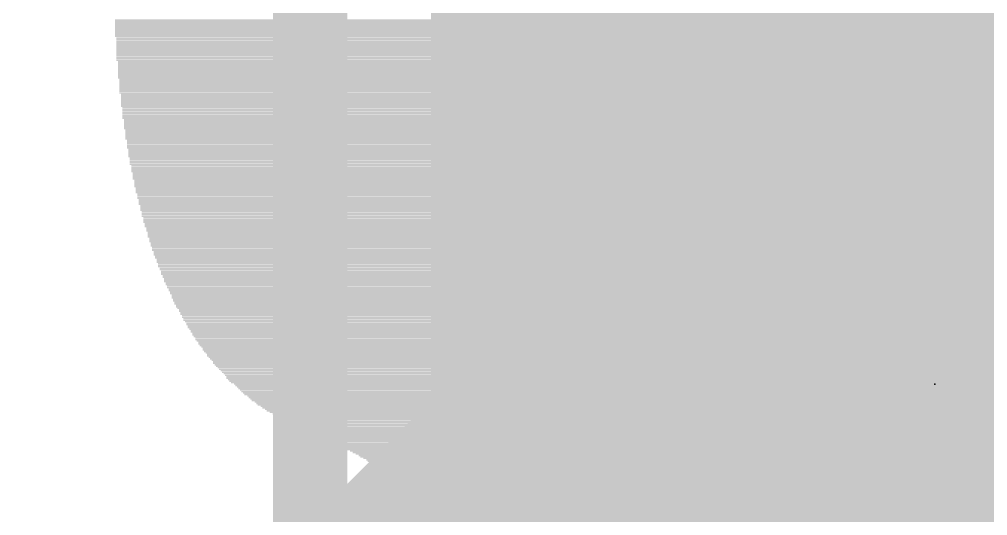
# Model space of a CAD drawing. Extents: x -0.1 to 38.1, y -0.1 to 36.4.
# Drawn here: x 6.056 to 7.71, y 26.318 to 27.166 of the extents above; entities that cross this region are included whole.
import ezdxf

# ---------------------------------------------------------------- set-up
doc = ezdxf.new("R2010")
doc.units = 0
for name, color, linetype in [('16', 132, 'CONTINUOUS'), ('21', 40, 'CONTINUOUS'), ('22', 6, 'CONTINUOUS'), ('23', 53, 'CONTINUOUS'), ('52', 253, 'CONTINUOUS')]:
    doc.layers.add(name, color=color, linetype=linetype)

# ---------------------------------------------------------------- blocks, each defined once
blk = doc.blocks.new('RECT')
blk.add_solid([(-0.5, -0.5), (0.5, -0.5), (-0.5, 0.5), (0.5, 0.5)])

msp = doc.modelspace()

# ---------------------------------------------------------------- linework, layer by layer
at = {"layer": '16', "const_width": 0.254}
for points in [[(6.35, 25.927), (7.267, 26.844)], [(7.267, 26.844), (7.267, 25.626)]]:
    msp.add_lwpolyline(points, dxfattribs=at)
at = {"layer": '16', "const_width": 0.127}
for points in [[(7.3305, 26.844, 1), (7.2035, 26.844)], [(7.3119, 26.7991, 1), (7.2221, 26.8889)]]:
    msp.add_lwpolyline(points, format="xyb", dxfattribs=at)
at = {"layer": '21', "const_width": 0.1524}
msp.add_lwpolyline([(4.27, 26.9, 1), (4.27, 30.4, 1), (4.27, 26.9)], format="xyb", dxfattribs=at)
at = {"layer": '22', "const_width": 0.127}
msp.add_lwpolyline([(6.5525, 28.114), (6.5525, 25.574)], dxfattribs=at)
at = {"layer": '23'}
msp.add_point((7.62, 26.543), dxfattribs=at)
at = {"layer": '52', "const_width": 0.127}
for points in [[(7.144, 27.744), (7.144, 25.944)], [(7.644, 27.744), (7.644, 25.944)]]:
    msp.add_lwpolyline(points, dxfattribs=at)

# ---------------------------------------------------------------- block references
at = {"layer": '16', "xscale": 1.016, "yscale": 2.2}
msp.add_blockref('RECT', (7.267, 26.844), dxfattribs=at)
at = {"layer": '21'}
for p, xscale, yscale in [((6.6166, 27.1652), 0.795, 0.0024), ((6.6191, 27.1627), 0.8, 0.0026), ((7.7393, 27.1652), 0.7798, 0.0024), ((7.7393, 27.1627), 0.7798, 0.0026), ((6.6217, 27.1601), 0.8052, 0.0024), ((6.6242, 27.1576), 0.8102, 0.0026), ((6.6268, 27.155), 0.8154, 0.0024), ((6.6293, 27.1525), 0.8204, 0.0024), ((6.6318, 27.15), 0.8254, 0.0026), ((6.6331, 27.1474), 0.828, 0.0024), ((7.7368, 27.15), 0.7848, 0.0026), ((7.7368, 27.1474), 0.7848, 0.0024), ((7.738, 27.1576), 0.7822, 0.0026), ((7.738, 27.155), 0.7822, 0.0024), ((7.738, 27.1525), 0.7822, 0.0024), ((7.7393, 27.1601), 0.7798, 0.0024), ((6.6357, 27.1449), 0.8332, 0.0026), ((6.6382, 27.1423), 0.8382, 0.0024), ((6.6395, 27.1398), 0.8408, 0.0024), ((6.642, 27.1373), 0.8458, 0.0026), ((6.6458, 27.1347), 0.8482, 0.0024), ((6.6471, 27.1322), 0.8508, 0.0026), ((6.6497, 27.1296), 0.856, 0.0024), ((7.7342, 27.1322), 0.7898, 0.0026), ((7.7342, 27.1296), 0.7898, 0.0024), ((7.7355, 27.1423), 0.7874, 0.0024), ((7.7355, 27.1398), 0.7874, 0.0024), ((7.7355, 27.1373), 0.7874, 0.0026), ((7.7355, 27.1347), 0.7874, 0.0024), ((7.7368, 27.1449), 0.7848, 0.0026), ((6.6522, 27.1271), 0.861, 0.0024), ((6.6535, 27.1246), 0.8636, 0.0026), ((6.656, 27.122), 0.8686, 0.0024), ((6.6573, 27.1195), 0.8712, 0.0026), ((6.6598, 27.1169), 0.8762, 0.0024), ((6.6624, 27.1144), 0.8814, 0.0024), ((7.7317, 27.1144), 0.795, 0.0024), ((7.7329, 27.1246), 0.7924, 0.0026), ((7.7329, 27.122), 0.7924, 0.0024), ((7.7329, 27.1195), 0.7924, 0.0026), ((7.7329, 27.1169), 0.7924, 0.0024), ((7.7342, 27.1271), 0.7898, 0.0024), ((6.6636, 27.1119), 0.8838, 0.0026), ((6.6662, 27.1093), 0.889, 0.0024), ((6.6674, 27.1068), 0.8914, 0.0026), ((6.67, 27.1042), 0.8966, 0.0024), ((6.6712, 27.1017), 0.899, 0.0024), ((6.6738, 27.0992), 0.9042, 0.0026), ((6.6751, 27.0966), 0.9068, 0.0024), ((7.7279, 27.0966), 0.7976, 0.0024), ((7.7304, 27.1068), 0.7974, 0.0026), ((7.7304, 27.1042), 0.7974, 0.0024), ((7.7304, 27.1017), 0.7974, 0.0024), ((7.7304, 27.0992), 0.7974, 0.0026), ((7.7317, 27.1119), 0.795, 0.0026), ((7.7317, 27.1093), 0.795, 0.0024), ((6.6788, 27.0941), 0.9092, 0.0026), ((6.6801, 27.0915), 0.9118, 0.0024), ((6.6827, 27.089), 0.917, 0.0024), ((6.6839, 27.0865), 0.9194, 0.0026), ((6.6865, 27.0839), 0.9246, 0.0024), ((6.6877, 27.0814), 0.927, 0.0026), ((7.7266, 27.0865), 0.8, 0.0026), ((7.7266, 27.0839), 0.8, 0.0024), ((7.7266, 27.0814), 0.8, 0.0026), ((7.7279, 27.0941), 0.7976, 0.0026), ((7.7279, 27.0915), 0.7976, 0.0024), ((7.7279, 27.089), 0.7976, 0.0024), ((6.6903, 27.0788), 0.9322, 0.0024), ((6.6915, 27.0763), 0.9346, 0.0024), ((6.6941, 27.0738), 0.9398, 0.0026), ((6.6954, 27.0712), 0.9424, 0.0024), ((6.6979, 27.0687), 0.9474, 0.0026), ((6.6992, 27.0661), 0.95, 0.0024), ((6.7017, 27.0636), 0.9498, 0.0024), ((7.7228, 27.0661), 0.8026, 0.0024), ((7.7228, 27.0636), 0.8026, 0.0024), ((7.7253, 27.0763), 0.8026, 0.0024), ((7.7253, 27.0738), 0.8026, 0.0026), ((7.724, 27.0712), 0.8, 0.0024), ((7.724, 27.0687), 0.8, 0.0026), ((7.7266, 27.0788), 0.8, 0.0024), ((6.7043, 27.0611), 0.955, 0.0026), ((6.7055, 27.0585), 0.9574, 0.0024), ((6.7068, 27.056), 0.96, 0.0026), ((6.7094, 27.0534), 0.9652, 0.0024), ((6.7106, 27.0509), 0.9676, 0.0024), ((6.7119, 27.0484), 0.9702, 0.0026), ((7.7215, 27.056), 0.805, 0.0026), ((7.7203, 27.0534), 0.8026, 0.0024), ((7.7203, 27.0509), 0.8026, 0.0024), ((7.7203, 27.0484), 0.8026, 0.0026), ((7.7228, 27.0611), 0.8026, 0.0026), ((7.7228, 27.0585), 0.8026, 0.0024), ((6.7144, 27.0458), 0.9752, 0.0024), ((6.7157, 27.0433), 0.9778, 0.0026), ((6.717, 27.0407), 0.9804, 0.0024), ((6.7208, 27.0382), 0.983, 0.0024), ((6.722, 27.0357), 0.9854, 0.0026), ((6.7233, 27.0331), 0.988, 0.0024), ((6.7246, 27.0306), 0.9906, 0.0026), ((7.7165, 27.0357), 0.8052, 0.0026), ((7.7165, 27.0331), 0.8052, 0.0024), ((7.5348, 27.0306), 0.4418, 0.0026), ((7.719, 27.0458), 0.8052, 0.0024), ((7.719, 27.0433), 0.8052, 0.0026), ((7.719, 27.0407), 0.8052, 0.0024), ((7.7177, 27.0382), 0.8026, 0.0024), ((6.7271, 27.028), 0.9956, 0.0024), ((6.7284, 27.0255), 0.9982, 0.0024), ((6.7297, 27.023), 1.0008, 0.0026), ((6.7309, 27.0204), 1.0032, 0.0024), ((6.7322, 27.0179), 1.0058, 0.0026), ((6.7347, 27.0153), 1.0058, 0.0024), ((7.5158, 27.0153), 0.414, 0.0024), ((7.5247, 27.0255), 0.4268, 0.0024), ((7.5221, 27.023), 0.4216, 0.0026), ((7.5208, 27.0204), 0.419, 0.0024), ((7.5183, 27.0179), 0.414, 0.0026), ((7.5285, 27.028), 0.4292, 0.0024), ((6.736, 27.0128), 1.0084, 0.0024), ((6.7385, 27.0103), 1.0134, 0.0026), ((6.7398, 27.0077), 1.016, 0.0024), ((6.7411, 27.0052), 1.0186, 0.0026), ((6.7423, 27.0026), 1.021, 0.0024), ((6.7436, 27.0001), 1.0236, 0.0024), ((6.7449, 26.9976), 1.0262, 0.0026), ((7.5069, 27.0026), 0.4012, 0.0024), ((7.5056, 27.0001), 0.3986, 0.0024), ((7.5056, 26.9976), 0.3986, 0.0026), ((7.5145, 27.0128), 0.4114, 0.0024), ((7.512, 27.0103), 0.4064, 0.0026), ((7.5107, 27.0077), 0.4038, 0.0024), ((7.5094, 27.0052), 0.4012, 0.0026), ((6.7474, 26.995), 1.026, 0.0024), ((6.7487, 26.9925), 1.0286, 0.0026), ((6.75, 26.9899), 1.0312, 0.0024), ((6.75, 26.9874), 1.0312, 0.0024), ((6.7513, 26.9849), 1.0338, 0.0026), ((6.7525, 26.9823), 1.0362, 0.0024), ((7.5018, 26.9925), 0.3962, 0.0026), ((7.5005, 26.9899), 0.3936, 0.0024), ((7.4993, 26.9874), 0.3912, 0.0024), ((7.498, 26.9849), 0.3886, 0.0026), ((7.498, 26.9823), 0.3886, 0.0024), ((7.5044, 26.995), 0.3962, 0.0024), ((6.7538, 26.9798), 1.0388, 0.0026), ((6.7563, 26.9772), 1.0388, 0.0024), ((6.7563, 26.9747), 1.0388, 0.0024), ((6.7576, 26.9722), 1.0414, 0.0026), ((6.7589, 26.9696), 1.044, 0.0024), ((6.7601, 26.9671), 1.0464, 0.0026), ((6.7601, 26.9645), 1.0464, 0.0024), ((7.4904, 26.9696), 0.3836, 0.0024), ((7.4891, 26.9671), 0.381, 0.0026), ((7.4891, 26.9645), 0.381, 0.0024), ((7.4955, 26.9798), 0.3886, 0.0026), ((7.4942, 26.9772), 0.386, 0.0024), ((7.4929, 26.9747), 0.3834, 0.0024), ((7.4929, 26.9722), 0.3834, 0.0026), ((6.7614, 26.962), 1.049, 0.0024), ((6.7627, 26.9595), 1.0464, 0.0026), ((6.764, 26.9569), 1.049, 0.0024), ((6.764, 26.9544), 1.049, 0.0026), ((6.7652, 26.9518), 1.0514, 0.0024), ((6.7652, 26.9493), 1.0514, 0.0024), ((7.4853, 26.9569), 0.3784, 0.0024), ((7.484, 26.9544), 0.3758, 0.0026), ((7.484, 26.9518), 0.3758, 0.0024), ((7.4828, 26.9493), 0.3734, 0.0024), ((7.4878, 26.962), 0.3784, 0.0024), ((7.4878, 26.9595), 0.3784, 0.0026), ((6.7652, 26.9468), 1.0514, 0.0026), ((6.9544, 26.9442), 1.4248, 0.0024), ((6.9544, 26.9417), 1.4248, 0.0026), ((6.9532, 26.9391), 1.4224, 0.0024), ((6.9519, 26.9366), 1.4198, 0.0024), ((6.9519, 26.9341), 1.4198, 0.0026), ((6.9506, 26.9315), 1.4172, 0.0024), ((7.4828, 26.9468), 0.3734, 0.0026), ((6.9519, 26.929), 1.4148, 0.0026), ((6.9506, 26.9264), 1.4122, 0.0024), ((6.9506, 26.9239), 1.4122, 0.0024), ((6.9506, 26.9214), 1.4122, 0.0026), ((6.9493, 26.9188), 1.4096, 0.0024), ((6.9506, 26.9163), 1.407, 0.0026), ((6.9494, 26.9137), 1.4046, 0.0024), ((6.9494, 26.9112), 1.4046, 0.0024), ((6.9481, 26.9087), 1.402, 0.0026), ((6.9481, 26.9061), 1.402, 0.0024), ((6.9481, 26.9036), 1.397, 0.0026), ((6.9481, 26.901), 1.397, 0.0024), ((6.9481, 26.8985), 1.397, 0.0024), ((6.9468, 26.896), 1.3944, 0.0026), ((6.9468, 26.8934), 1.3944, 0.0024), ((6.9468, 26.8909), 1.3892, 0.0026), ((6.9468, 26.8883), 1.3892, 0.0024), ((6.9468, 26.8858), 1.3892, 0.0024), ((6.9456, 26.8833), 1.3868, 0.0026), ((6.9456, 26.8807), 1.3868, 0.0024), ((6.9456, 26.8782), 1.3818, 0.0026), ((6.9456, 26.8756), 1.3818, 0.0024), ((6.9456, 26.8731), 1.3818, 0.0024), ((6.9443, 26.8706), 1.3792, 0.0026), ((6.9455, 26.868), 1.3766, 0.0024), ((6.9455, 26.8655), 1.3766, 0.0026), ((6.9443, 26.8629), 1.3742, 0.0024), ((6.9443, 26.8604), 1.3742, 0.0024), ((6.9456, 26.8579), 1.3716, 0.0026), ((6.9443, 26.8553), 1.369, 0.0024), ((6.9443, 26.8528), 1.369, 0.0026), ((6.9443, 26.8502), 1.369, 0.0024), ((6.9443, 26.8477), 1.364, 0.0024), ((6.9443, 26.8452), 1.364, 0.0026), ((6.9443, 26.8426), 1.364, 0.0024), ((6.943, 26.8401), 1.3614, 0.0026), ((6.9443, 26.8375), 1.3588, 0.0024), ((6.9443, 26.835), 1.3588, 0.0024), ((6.9443, 26.8325), 1.3588, 0.0026), ((6.943, 26.8299), 1.3562, 0.0024), ((6.9443, 26.8274), 1.3538, 0.0026), ((6.9443, 26.8248), 1.3538, 0.0024), ((6.943, 26.8223), 1.3512, 0.0024), ((6.943, 26.8198), 1.3512, 0.0026), ((6.9443, 26.8172), 1.3488, 0.0024), ((6.9443, 26.8147), 1.3488, 0.0026), ((6.943, 26.8121), 1.3462, 0.0024), ((6.9443, 26.8096), 1.3436, 0.0024), ((6.9443, 26.8071), 1.3436, 0.0026), ((6.9443, 26.8045), 1.3436, 0.0024), ((6.9443, 26.802), 1.3386, 0.0026), ((6.9443, 26.7994), 1.3386, 0.0024), ((6.9443, 26.7969), 1.3386, 0.0024), ((6.943, 26.7944), 1.336, 0.0026), ((6.9443, 26.7918), 1.3334, 0.0024), ((6.9443, 26.7893), 1.3334, 0.0026), ((6.9443, 26.7867), 1.3334, 0.0024), ((6.9443, 26.7842), 1.3284, 0.0024), ((6.9443, 26.7817), 1.3284, 0.0026), ((6.9443, 26.7791), 1.3284, 0.0024), ((6.9455, 26.7766), 1.3258, 0.0026), ((6.9455, 26.774), 1.3258, 0.0024), ((6.6572, 26.7715), 0.7492, 0.0024), ((6.6509, 26.769), 0.7314, 0.0026), ((6.6458, 26.7664), 0.7212, 0.0024), ((7.3291, 26.7715), 0.5536, 0.0024), ((7.3405, 26.769), 0.5308, 0.0026), ((7.3469, 26.7664), 0.5182, 0.0024), ((6.6433, 26.7639), 0.7162, 0.0026), ((6.642, 26.7613), 0.7086, 0.0024), ((6.6407, 26.7588), 0.706, 0.0024), ((6.6408, 26.7563), 0.701, 0.0026), ((6.6395, 26.7537), 0.6984, 0.0024), ((6.6382, 26.7512), 0.6958, 0.0026), ((6.6382, 26.7486), 0.6908, 0.0024), ((7.3532, 26.7639), 0.5054, 0.0026), ((7.3583, 26.7613), 0.4952, 0.0024), ((7.3608, 26.7588), 0.485, 0.0024), ((7.3646, 26.7563), 0.4774, 0.0026), ((7.3697, 26.7537), 0.4672, 0.0024), ((7.3723, 26.7512), 0.4622, 0.0026), ((7.3761, 26.7486), 0.4546, 0.0024), ((6.6382, 26.7461), 0.6908, 0.0024), ((6.6369, 26.7436), 0.6882, 0.0026), ((6.6382, 26.741), 0.6858, 0.0024), ((6.6369, 26.7385), 0.6832, 0.0026), ((6.6382, 26.7359), 0.6806, 0.0024), ((6.6382, 26.7334), 0.6806, 0.0024), ((7.3786, 26.7461), 0.4444, 0.0024), ((7.3812, 26.7436), 0.4394, 0.0026), ((7.385, 26.741), 0.4318, 0.0024), ((7.3875, 26.7385), 0.4266, 0.0026), ((7.3901, 26.7359), 0.4216, 0.0024), ((7.3939, 26.7334), 0.414, 0.0024), ((6.6382, 26.7309), 0.6806, 0.0026), ((6.6395, 26.7283), 0.6782, 0.0024), ((6.6395, 26.7258), 0.6782, 0.0026), ((6.6408, 26.7232), 0.6756, 0.0024), ((6.6408, 26.7207), 0.6756, 0.0024), ((6.6408, 26.7182), 0.6756, 0.0026), ((6.642, 26.7156), 0.673, 0.0024), ((7.3952, 26.7309), 0.4064, 0.0026), ((7.3977, 26.7283), 0.4014, 0.0024), ((7.4002, 26.7258), 0.3962, 0.0026), ((7.4028, 26.7232), 0.3912, 0.0024), ((7.4053, 26.7207), 0.386, 0.0024), ((7.4079, 26.7182), 0.381, 0.0026), ((7.4104, 26.7156), 0.376, 0.0024), ((6.642, 26.7131), 0.673, 0.0026), ((6.6445, 26.7105), 0.673, 0.0024), ((6.6445, 26.708), 0.673, 0.0024), ((6.6458, 26.7055), 0.6704, 0.0026), ((6.6471, 26.7029), 0.673, 0.0024), ((6.6484, 26.7004), 0.6706, 0.0026), ((7.4129, 26.7131), 0.3708, 0.0026), ((7.4142, 26.7105), 0.3632, 0.0024), ((7.4154, 26.708), 0.3606, 0.0024), ((7.418, 26.7055), 0.3556, 0.0026), ((7.4205, 26.7029), 0.3504, 0.0024), ((7.4231, 26.7004), 0.3454, 0.0026), ((6.6496, 26.6978), 0.673, 0.0024), ((6.6509, 26.6953), 0.6704, 0.0024), ((6.6522, 26.6928), 0.673, 0.0026), ((6.6522, 26.6902), 0.673, 0.0024), ((6.6547, 26.6877), 0.673, 0.0026), ((6.6547, 26.6851), 0.673, 0.0024), ((6.6572, 26.6826), 0.673, 0.0024), ((7.4243, 26.6978), 0.3428, 0.0024), ((7.4269, 26.6953), 0.3378, 0.0024), ((7.4294, 26.6928), 0.3326, 0.0026), ((7.4307, 26.6902), 0.3302, 0.0024), ((7.4332, 26.6877), 0.325, 0.0026), ((7.4358, 26.6851), 0.32, 0.0024), ((7.437, 26.6826), 0.3174, 0.0024), ((6.6585, 26.6801), 0.6756, 0.0026), ((6.6598, 26.6775), 0.673, 0.0024), ((6.6611, 26.675), 0.6756, 0.0026), ((6.6636, 26.6724), 0.6756, 0.0024), ((6.6649, 26.6699), 0.673, 0.0024), ((6.6662, 26.6674), 0.6756, 0.0026), ((7.4396, 26.6801), 0.3124, 0.0026), ((7.4396, 26.6775), 0.3074, 0.0024), ((7.4421, 26.675), 0.3022, 0.0026), ((7.4434, 26.6724), 0.2996, 0.0024), ((7.4459, 26.6699), 0.2946, 0.0024), ((7.4472, 26.6674), 0.292, 0.0026), ((6.6687, 26.6648), 0.6756, 0.0024), ((6.67, 26.6623), 0.6782, 0.0026), ((6.6712, 26.6597), 0.6756, 0.0024), ((6.6725, 26.6572), 0.6782, 0.0024), ((6.6751, 26.6547), 0.6782, 0.0026), ((6.6763, 26.6521), 0.6806, 0.0024), ((6.6788, 26.6496), 0.6806, 0.0026), ((7.4498, 26.6648), 0.287, 0.0024), ((7.451, 26.6623), 0.2844, 0.0026), ((7.4523, 26.6597), 0.282, 0.0024), ((7.4548, 26.6572), 0.2768, 0.0024), ((7.4561, 26.6547), 0.2742, 0.0026), ((7.4574, 26.6521), 0.2718, 0.0024), ((7.4612, 26.6496), 0.2692, 0.0026), ((6.6814, 26.647), 0.6806, 0.0024), ((6.6814, 26.6445), 0.6806, 0.0024), ((6.6839, 26.642), 0.6806, 0.0026), ((6.6852, 26.6394), 0.6832, 0.0024), ((6.6877, 26.6369), 0.6832, 0.0026), ((6.6903, 26.6343), 0.6832, 0.0024), ((7.4624, 26.647), 0.2666, 0.0024), ((7.4637, 26.6445), 0.264, 0.0024), ((7.465, 26.642), 0.2616, 0.0026), ((7.4675, 26.6394), 0.2564, 0.0024), ((7.4688, 26.6369), 0.254, 0.0026), ((7.4701, 26.6343), 0.2514, 0.0024), ((6.6916, 26.6318), 0.6858, 0.0024), ((6.6941, 26.6293), 0.6858, 0.0026), ((6.6954, 26.6267), 0.6884, 0.0024), ((6.6979, 26.6242), 0.6882, 0.0026), ((6.7004, 26.6216), 0.6882, 0.0024), ((6.7017, 26.6191), 0.6908, 0.0024), ((6.7042, 26.6166), 0.6908, 0.0026), ((7.4713, 26.6318), 0.2488, 0.0024), ((7.4726, 26.6293), 0.2464, 0.0026), ((7.4739, 26.6267), 0.2438, 0.0024), ((7.4751, 26.6242), 0.2412, 0.0026), ((7.4764, 26.6216), 0.2386, 0.0024), ((7.479, 26.6191), 0.2388, 0.0024), ((7.4802, 26.6166), 0.2362, 0.0026), ((6.7081, 26.614), 0.6934, 0.0024), ((6.7093, 26.6115), 0.6958, 0.0026), ((6.7119, 26.6089), 0.696, 0.0024), ((6.7144, 26.6064), 0.6958, 0.0024), ((6.717, 26.6039), 0.696, 0.0026), ((6.7182, 26.6013), 0.6984, 0.0024), ((7.4815, 26.614), 0.2336, 0.0024), ((7.4828, 26.6115), 0.2312, 0.0026), ((7.4841, 26.6089), 0.2286, 0.0024), ((7.4853, 26.6064), 0.226, 0.0024), ((7.4866, 26.6039), 0.2236, 0.0026), ((7.4891, 26.6013), 0.2234, 0.0024), ((6.722, 26.5988), 0.701, 0.0026), ((6.7246, 26.5962), 0.701, 0.0024), ((6.7271, 26.5937), 0.701, 0.0024), ((6.7284, 26.5912), 0.7036, 0.0026), ((6.7322, 26.5886), 0.706, 0.0024), ((6.7347, 26.5861), 0.706, 0.0026), ((6.7373, 26.5835), 0.7062, 0.0024), ((7.4904, 26.5988), 0.221, 0.0026), ((7.4917, 26.5962), 0.2184, 0.0024), ((7.4929, 26.5937), 0.2158, 0.0024), ((7.4954, 26.5912), 0.2158, 0.0026), ((7.4967, 26.5886), 0.2132, 0.0024), ((7.4967, 26.5861), 0.2132, 0.0026), ((7.4993, 26.5835), 0.2134, 0.0024), ((6.7411, 26.581), 0.7086, 0.0024), ((6.7424, 26.5785), 0.7112, 0.0026), ((6.7462, 26.5759), 0.7138, 0.0024), ((6.7487, 26.5734), 0.7136, 0.0026), ((6.7512, 26.5708), 0.7136, 0.0024), ((6.755, 26.5683), 0.7162, 0.0024), ((7.5006, 26.581), 0.2108, 0.0024), ((7.5018, 26.5785), 0.2082, 0.0026), ((7.5031, 26.5759), 0.2108, 0.0024), ((7.5043, 26.5734), 0.2082, 0.0026), ((7.5069, 26.5708), 0.2082, 0.0024), ((7.5069, 26.5683), 0.2082, 0.0024), ((8.3311, 26.5683), 1.2674, 0.0024), ((8.3299, 26.5708), 1.2598, 0.0024), ((8.3299, 26.5734), 1.2548, 0.0026), ((8.3298, 26.5759), 1.2496, 0.0024), ((8.3286, 26.581), 1.242, 0.0024), ((8.3299, 26.5785), 1.2446, 0.0026), ((6.7576, 26.5658), 0.7162, 0.0026), ((6.7614, 26.5632), 0.7188, 0.0024), ((6.7652, 26.5607), 0.7212, 0.0026), ((6.7678, 26.5581), 0.7214, 0.0024), ((6.7715, 26.5556), 0.7238, 0.0024), ((6.7728, 26.5531), 0.7264, 0.0026), ((6.7767, 26.5505), 0.729, 0.0024), ((7.5094, 26.5658), 0.2082, 0.0026), ((7.5107, 26.5632), 0.2056, 0.0024), ((7.512, 26.5607), 0.2082, 0.0026), ((7.5145, 26.5581), 0.2082, 0.0024), ((7.5158, 26.5556), 0.2108, 0.0024), ((7.5183, 26.5531), 0.2108, 0.0026), ((7.5209, 26.5505), 0.2108, 0.0024), ((8.3286, 26.5505), 1.308, 0.0024), ((8.3298, 26.5531), 1.3004, 0.0026), ((8.3299, 26.5556), 1.2954, 0.0024), ((8.3298, 26.5581), 1.2902, 0.0024), ((8.3311, 26.5607), 1.2826, 0.0026), ((8.3311, 26.5632), 1.2776, 0.0024), ((8.3311, 26.5658), 1.2724, 0.0026), ((6.7804, 26.548), 0.7314, 0.0026), ((6.783, 26.5454), 0.7314, 0.0024), ((6.7881, 26.5429), 0.7316, 0.0024), ((6.7919, 26.5404), 0.734, 0.0026), ((6.7957, 26.5378), 0.7366, 0.0024), ((6.7983, 26.5353), 0.7366, 0.0026), ((7.5221, 26.548), 0.2132, 0.0026), ((7.526, 26.5454), 0.221, 0.0024), ((7.5323, 26.5429), 0.2286, 0.0024), ((8.2054, 26.5404), 1.5748, 0.0026), ((8.208, 26.5378), 1.5748, 0.0024), ((8.2092, 26.5353), 1.5772, 0.0026), ((8.321, 26.5429), 1.3386, 0.0024), ((8.326, 26.5454), 1.3232, 0.0024), ((8.3273, 26.548), 1.3156, 0.0026), ((6.802, 26.5327), 0.739, 0.0024), ((6.8058, 26.5302), 0.7416, 0.0024), ((6.8097, 26.5277), 0.7442, 0.0026), ((6.8135, 26.5251), 0.7468, 0.0024), ((6.8186, 26.5226), 0.7468, 0.0026), ((6.8223, 26.52), 0.7492, 0.0024), ((6.8262, 26.5175), 0.7518, 0.0024), ((8.2105, 26.5327), 1.5798, 0.0024), ((8.213, 26.5302), 1.5798, 0.0024), ((8.2143, 26.5277), 1.5824, 0.0026), ((8.2156, 26.5251), 1.585, 0.0024), ((8.2168, 26.5226), 1.5874, 0.0026), ((8.2181, 26.52), 1.59, 0.0024), ((8.2194, 26.5175), 1.5926, 0.0024), ((6.83, 26.515), 0.7544, 0.0026), ((6.8351, 26.5124), 0.7544, 0.0024), ((6.8389, 26.5099), 0.757, 0.0026), ((6.844, 26.5073), 0.762, 0.0024), ((6.8491, 26.5048), 0.762, 0.0024), ((6.8528, 26.5023), 0.7644, 0.0026), ((8.2245, 26.5048), 1.6078, 0.0024), ((8.2257, 26.5023), 1.6102, 0.0026), ((8.2206, 26.515), 1.595, 0.0026), ((8.2219, 26.5124), 1.5976, 0.0024), ((8.2232, 26.5099), 1.6002, 0.0026), ((8.2244, 26.5073), 1.6026, 0.0024), ((6.8592, 26.4997), 0.767, 0.0024), ((6.863, 26.4972), 0.7696, 0.0026), ((6.8694, 26.4946), 0.7722, 0.0024), ((6.8757, 26.4921), 0.7746, 0.0024), ((6.8808, 26.4896), 0.7798, 0.0026), ((6.8871, 26.487), 0.7822, 0.0024), ((6.8948, 26.4845), 0.7874, 0.0026), ((8.227, 26.4845), 1.6382, 0.0026), ((8.2283, 26.487), 1.6358, 0.0024), ((8.2282, 26.4896), 1.6306, 0.0026), ((8.2283, 26.4921), 1.6256, 0.0024), ((8.227, 26.4972), 1.618, 0.0026), ((8.2282, 26.4946), 1.6204, 0.0024), ((8.227, 26.4997), 1.6128, 0.0024), ((6.9011, 26.4819), 0.795, 0.0024), ((6.9087, 26.4794), 0.8, 0.0024), ((6.9176, 26.4769), 0.8076, 0.0026), ((6.9278, 26.4743), 0.8178, 0.0024), ((7.7914, 26.4718), 2.535, 0.0026), ((7.7965, 26.4692), 2.5298, 0.0024), ((8.2194, 26.4743), 1.6738, 0.0024), ((8.2232, 26.4769), 1.6612, 0.0026), ((8.2244, 26.4794), 1.6534, 0.0024), ((8.2257, 26.4819), 1.6458, 0.0024), ((7.8002, 26.4667), 2.5272, 0.0024), ((7.8041, 26.4642), 2.5248, 0.0026), ((7.8091, 26.4616), 2.5196, 0.0024), ((7.813, 26.4591), 2.5172, 0.0026), ((7.818, 26.4565), 2.512, 0.0024), ((7.8218, 26.454), 2.5094, 0.0024), ((7.8269, 26.4515), 2.5044, 0.0026), ((7.8307, 26.4489), 2.5018, 0.0024), ((7.8346, 26.4464), 2.4994, 0.0026), ((7.8371, 26.4438), 2.4942, 0.0024), ((7.8409, 26.4413), 2.4916, 0.0024), ((7.2808, 26.4388), 1.3614, 0.0026), ((7.2669, 26.4362), 1.3182, 0.0024), ((7.258, 26.4337), 1.2904, 0.0026), ((7.2516, 26.4311), 1.2724, 0.0024), ((7.2466, 26.4286), 1.2522, 0.0024), ((7.244, 26.4261), 1.237, 0.0026), ((7.2415, 26.4235), 1.2218, 0.0024), ((7.2389, 26.421), 1.2064, 0.0026), ((7.2364, 26.4184), 1.1964, 0.0024), ((7.2338, 26.4159), 1.181, 0.0024), ((7.2338, 26.4134), 1.1708, 0.0026), ((7.2313, 26.4108), 1.1608, 0.0024), ((7.23, 26.4083), 1.148, 0.0026), ((7.2288, 26.4057), 1.1404, 0.0024), ((7.2287, 26.4032), 1.1302, 0.0024), ((7.2275, 26.4007), 1.1226, 0.0026), ((7.2262, 26.3981), 1.115, 0.0024), ((7.2262, 26.3956), 1.1048, 0.0026), ((7.2249, 26.393), 1.0972, 0.0024), ((7.225, 26.3905), 1.0922, 0.0024), ((7.2237, 26.388), 1.0846, 0.0026), ((7.2237, 26.3854), 1.0794, 0.0024), ((7.2249, 26.3829), 1.0718, 0.0026), ((7.225, 26.3803), 1.0668, 0.0024), ((7.2249, 26.3778), 1.0616, 0.0024), ((7.225, 26.3753), 1.0566, 0.0026), ((7.2237, 26.3727), 1.054, 0.0024), ((7.2237, 26.3702), 1.049, 0.0026), ((7.2249, 26.3676), 1.0464, 0.0024), ((7.225, 26.3651), 1.0414, 0.0024), ((7.2249, 26.3626), 1.0362, 0.0026), ((7.2262, 26.36), 1.0336, 0.0024), ((7.2262, 26.3575), 1.0336, 0.0026), ((7.2262, 26.3549), 1.0286, 0.0024), ((7.2275, 26.3524), 1.0262, 0.0024), ((7.2275, 26.3499), 1.0262, 0.0026), ((7.2288, 26.3473), 1.0236, 0.0024), ((7.2288, 26.3448), 1.0236, 0.0026), ((7.23, 26.3422), 1.021, 0.0024), ((7.23, 26.3397), 1.021, 0.0024), ((7.2313, 26.3372), 1.0184, 0.0026), ((7.2326, 26.3346), 1.021, 0.0024), ((7.2338, 26.3321), 1.0184, 0.0026), ((7.2338, 26.3295), 1.0184, 0.0024), ((7.2351, 26.327), 1.021, 0.0024), ((7.2376, 26.3245), 1.021, 0.0026), ((7.2376, 26.3219), 1.021, 0.0024), ((7.2389, 26.3194), 1.0236, 0.0026)]:
    msp.add_blockref('RECT', p, dxfattribs=dict(at, xscale=xscale, yscale=yscale))

doc.saveas('drawing.dxf')
